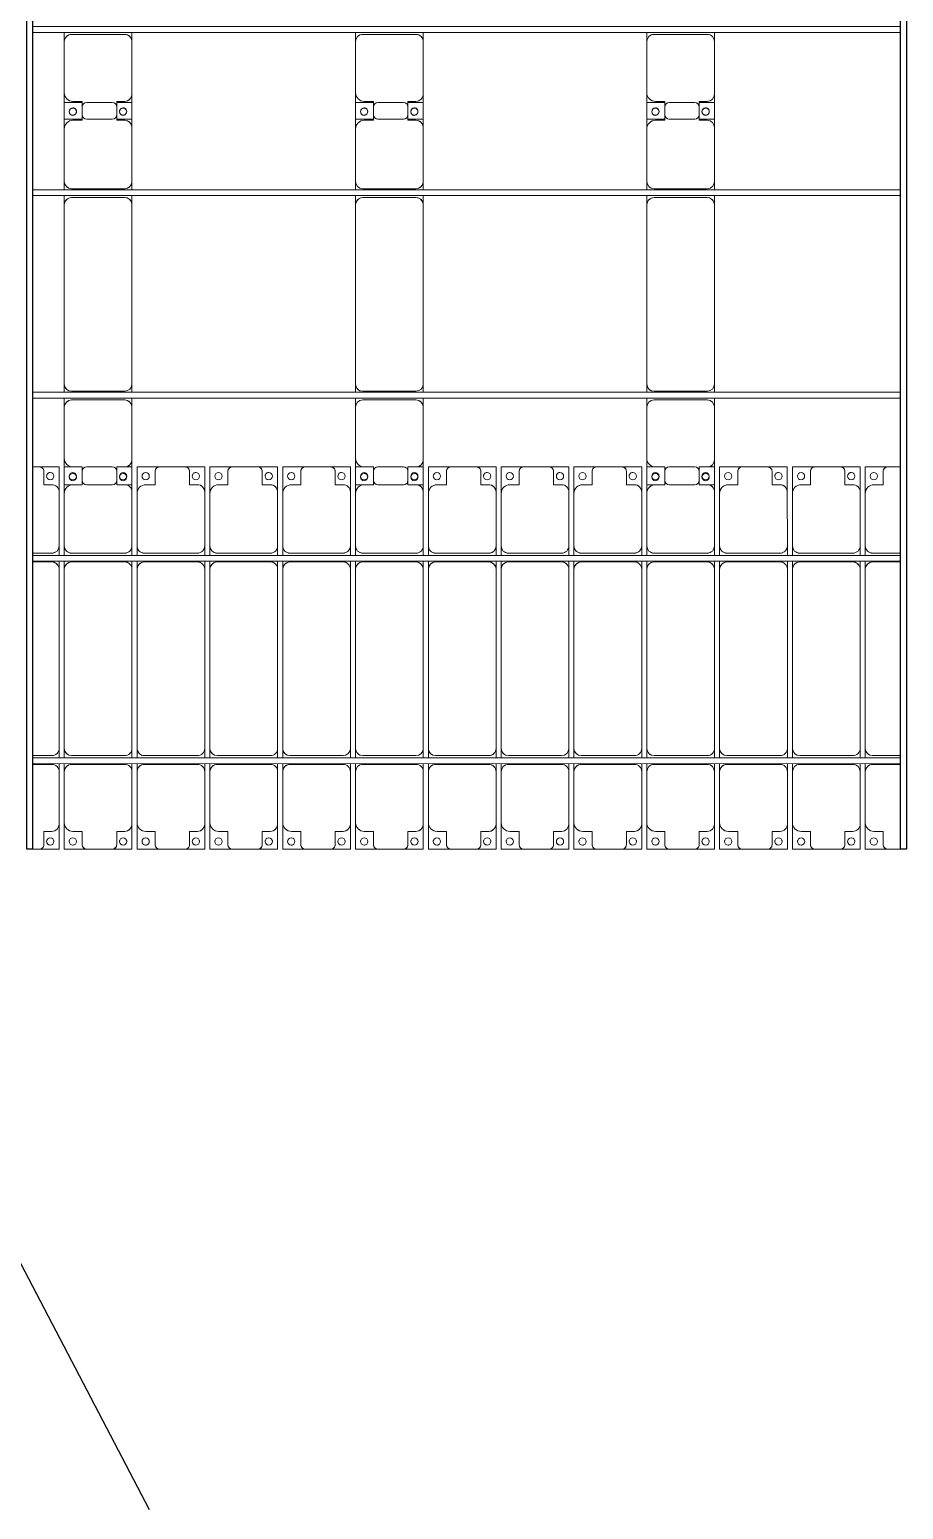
# Model space of a CAD drawing. Header units: millimetres. Extents: x -496478 to -186190, y -204059 to -87354.
# Drawn here: x -451212 to -445212, y -190289 to -180129 of the extents above; entities that cross this region are included whole.
import ezdxf

# ---------------------------------------------------------------- set-up
doc = ezdxf.new("R2010")
doc.units = ezdxf.units.MM
for name, color, linetype, lineweight in [('A-DETL-MBND', 5, 'Continuous', 9), ('A-GENM', 13, 'Continuous', 9), ('S-BEAM', 12, 'Continuous', 9)]:
    doc.layers.add(name, color=color, linetype=linetype, lineweight=lineweight)
doc.layers.add('GC-DAY NEO', color=5, linetype='Continuous')

# ---------------------------------------------------------------- blocks, each defined once
blk = doc.blocks.new('Dai phao do pin - DẢI PHAO ĐỠ PIN-V99-BỐ TRÍ KHUNG KẾT CẤU BÈ PIN 01')
at = {"layer": 'A-DETL-MBND', "color": 8}
for p, q in [((-1312, 242), (-1130, 242)), ((-1312, 182), (-1312, 242)), ((-780, 242), (-1130, 242)), ((-780, 242), (-717, 242)), ((-677, 242), (-620, 242)), ((610, 242), (-620, 242)), ((610, 242), (673, 242)), ((713, 242), (770, 242)), ((1130, 242), (770, 242)), ((1130, 242), (1312, 242)), ((1198, 242), (1380, 242)), ((1198, 118), (1198, 242)), ((1312, 242), (1312, 118)), ((1730, 242), (1380, 242)), ((1730, 242), (1793, 242)), ((-1190, 118), (-1282, 118)), ((-1190, 182), (-1190, 118)), ((-730, -173), (-730, 192)), ((-670, 192), (-670, -173)), ((660, -173), (660, 192)), ((720, 192), (720, -173)), ((1190, 118), (1190, 182)), ((1282, 118), (1190, 118)), ((1320, 118), (1228, 118)), ((1320, 182), (1320, 118)), ((1780, -173), (1780, 192)), ((-1312, 88), (-1312, -88)), ((1198, 88), (1198, -88)), ((1312, -88), (1312, 88)), ((-1312, -223), (-1312, -173)), ((-1282, -118), (-1190, -118)), ((-1190, -118), (-1190, -173)), ((1190, -173), (1190, -118)), ((1190, -118), (1282, -118)), ((1198, -223), (1198, -118)), ((1228, -118), (1320, -118)), ((1312, -118), (1312, -223)), ((1320, -118), (1320, -173)), ((-1140, -223), (-1312, -223)), ((-1140, -223), (-780, -223)), ((-717, -223), (-780, -223)), ((-620, -223), (-677, -223)), ((-620, -223), (610, -223)), ((673, -223), (610, -223)), ((770, -223), (713, -223)), ((770, -223), (1140, -223)), ((1312, -223), (1140, -223)), ((1370, -223), (1198, -223)), ((1370, -223), (1730, -223)), ((1793, -223), (1730, -223))]:
    blk.add_line(p, q, dxfattribs=at)
for centre, radius, start, end in [((-1259, 183), 25, 0, 180), ((-1130, 182), 60, 90, 180), ((-1130, 182), 60, 135, 180), ((-780, 192), 50, 360, 90), ((-780, 192), 50, 360, 45), ((-620, 192), 50, 90, 180), ((-620, 192), 50, 105, 180), ((610, 192), 50, 360, 90), ((610, 192), 50, 15, 90), ((770, 192), 50, 90, 180), ((770, 192), 50, 135, 180), ((1130, 182), 60, 360, 90), ((1130, 182), 60, 360, 45), ((1249, 183), 25, 0, 180), ((1251, 183), 25, 0, 180), ((1380, 182), 60, 90, 180), ((1380, 182), 60, 135, 180), ((1730, 192), 50, 360, 90), ((1730, 192), 50, 360, 45), ((-1282, 88), 30, 90, 180), ((-1259, 183), 25, 180, 0), ((1228, 88), 30, 90, 180), ((1249, 183), 25, 180, 0), ((1251, 183), 25, 180, 0), ((1251, 183), 25, 180, 195), ((1282, 88), 30, 360, 90), ((-1282, -88), 30, 180, 270), ((1228, -88), 30, 180, 270), ((1282, -88), 30, 270, 360), ((-1259, -162), 25, 0, 180), ((-1259, -162), 25, 180, 0), ((-1259, -162), 25, 75, 90), ((-1140, -173), 50, 180, 270), ((-1140, -173), 50, 180, 225), ((-780, -173), 50, 270, 360), ((-780, -173), 50, 315, 360), ((-620, -173), 50, 180, 270), ((-620, -173), 50, 180, 270), ((610, -173), 50, 270, 360), ((610, -173), 50, 285, 360), ((770, -173), 50, 180, 270), ((770, -173), 50, 180, 225), ((1140, -173), 50, 270, 360), ((1140, -173), 50, 315, 360), ((1249, -162), 25, 0, 180), ((1249, -162), 25, 180, 0), ((1251, -162), 25, 0, 180), ((1251, -162), 25, 120, 180), ((1251, -162), 25, 180, 0), ((1251, -162), 25, 75, 105), ((1249, -162), 25, 75, 90), ((1249, -162), 25, 30, 45), ((1249, -162), 25, 360, 15), ((1370, -173), 50, 180, 270), ((1370, -173), 50, 180, 225), ((1730, -173), 50, 270, 360), ((1730, -173), 50, 315, 360)]:
    blk.add_arc(centre, radius, start, end, dxfattribs=at)
blk = doc.blocks.new('Dai phao do pin - DẢI PHAO ĐỠ PIN-V100-BỐ TRÍ KHUNG KẾT CẤU BÈ PIN 01')
at = {"layer": 'A-DETL-MBND', "color": 8}
for p, q in [((-1312, 242), (-1130, 242)), ((-1312, 182), (-1312, 242)), ((-780, 242), (-1130, 242)), ((-780, 242), (-717, 242)), ((-677, 242), (-620, 242)), ((610, 242), (-620, 242)), ((610, 242), (673, 242)), ((713, 242), (770, 242)), ((1130, 242), (770, 242)), ((1130, 242), (1312, 242)), ((1198, 242), (1380, 242)), ((1198, 118), (1198, 242)), ((1312, 242), (1312, 118)), ((1730, 242), (1380, 242)), ((1730, 242), (1793, 242)), ((-1190, 118), (-1282, 118)), ((-1190, 182), (-1190, 118)), ((-730, -173), (-730, 192)), ((-670, 192), (-670, -173)), ((660, -173), (660, 192)), ((720, 192), (720, -173)), ((1190, 118), (1190, 182)), ((1282, 118), (1190, 118)), ((1320, 118), (1228, 118)), ((1320, 182), (1320, 118)), ((1780, -173), (1780, 192)), ((-1312, 88), (-1312, -88)), ((1198, 88), (1198, -88)), ((1312, -88), (1312, 88)), ((-1312, -223), (-1312, -173)), ((-1282, -118), (-1190, -118)), ((-1190, -118), (-1190, -173)), ((1190, -173), (1190, -118)), ((1190, -118), (1282, -118)), ((1198, -223), (1198, -118)), ((1228, -118), (1320, -118)), ((1312, -118), (1312, -223)), ((1320, -118), (1320, -173)), ((-1140, -223), (-1312, -223)), ((-1140, -223), (-780, -223)), ((-717, -223), (-780, -223)), ((-620, -223), (-677, -223)), ((-620, -223), (610, -223)), ((673, -223), (610, -223)), ((770, -223), (713, -223)), ((770, -223), (1140, -223)), ((1312, -223), (1140, -223)), ((1370, -223), (1198, -223)), ((1370, -223), (1730, -223)), ((1793, -223), (1730, -223))]:
    blk.add_line(p, q, dxfattribs=at)
for centre, radius, start, end in [((-1259, 183), 25, 0, 180), ((-1130, 182), 60, 90, 180), ((-1130, 182), 60, 135, 180), ((-780, 192), 50, 360, 90), ((-780, 192), 50, 360, 45), ((-620, 192), 50, 90, 180), ((-620, 192), 50, 105, 180), ((610, 192), 50, 360, 90), ((610, 192), 50, 15, 90), ((770, 192), 50, 90, 180), ((770, 192), 50, 135, 180), ((1130, 182), 60, 360, 90), ((1130, 182), 60, 360, 45), ((1249, 183), 25, 0, 180), ((1251, 183), 25, 0, 180), ((1380, 182), 60, 90, 180), ((1380, 182), 60, 135, 180), ((1730, 192), 50, 360, 90), ((1730, 192), 50, 360, 45), ((-1282, 88), 30, 90, 180), ((-1259, 183), 25, 180, 0), ((1228, 88), 30, 90, 180), ((1249, 183), 25, 180, 0), ((1251, 183), 25, 180, 0), ((1251, 183), 25, 180, 195), ((1282, 88), 30, 360, 90), ((-1282, -88), 30, 180, 270), ((1228, -88), 30, 180, 270), ((1282, -88), 30, 270, 360), ((-1259, -162), 25, 0, 180), ((-1259, -162), 25, 180, 0), ((-1259, -162), 25, 75, 90), ((-1140, -173), 50, 180, 270), ((-1140, -173), 50, 180, 225), ((-780, -173), 50, 270, 360), ((-780, -173), 50, 315, 360), ((-620, -173), 50, 180, 270), ((-620, -173), 50, 180, 270), ((610, -173), 50, 270, 360), ((610, -173), 50, 285, 360), ((770, -173), 50, 180, 270), ((770, -173), 50, 180, 225), ((1140, -173), 50, 270, 360), ((1140, -173), 50, 315, 360), ((1249, -162), 25, 0, 180), ((1249, -162), 25, 180, 0), ((1251, -162), 25, 0, 180), ((1251, -162), 25, 120, 180), ((1251, -162), 25, 180, 0), ((1251, -162), 25, 75, 105), ((1249, -162), 25, 75, 90), ((1249, -162), 25, 30, 45), ((1249, -162), 25, 360, 15), ((1370, -173), 50, 180, 270), ((1370, -173), 50, 180, 225), ((1730, -173), 50, 270, 360), ((1730, -173), 50, 315, 360)]:
    blk.add_arc(centre, radius, start, end, dxfattribs=at)
blk = doc.blocks.new('Dai phao do pin - DẢI PHAO ĐỠ PIN-V101-BỐ TRÍ KHUNG KẾT CẤU BÈ PIN 01')
at = {"layer": 'A-DETL-MBND', "color": 8}
for p, q in [((-1312, 242), (-1130, 242)), ((-1312, 182), (-1312, 242)), ((-780, 242), (-1130, 242)), ((-780, 242), (-717, 242)), ((-677, 242), (-620, 242)), ((610, 242), (-620, 242)), ((610, 242), (673, 242)), ((713, 242), (770, 242)), ((1130, 242), (770, 242)), ((1130, 242), (1312, 242)), ((1198, 242), (1380, 242)), ((1198, 118), (1198, 242)), ((1312, 242), (1312, 118)), ((1730, 242), (1380, 242)), ((1730, 242), (1793, 242)), ((-1190, 118), (-1282, 118)), ((-1190, 182), (-1190, 118)), ((-730, -173), (-730, 192)), ((-670, 192), (-670, -173)), ((660, -173), (660, 192)), ((720, 192), (720, -173)), ((1190, 118), (1190, 182)), ((1282, 118), (1190, 118)), ((1320, 118), (1228, 118)), ((1320, 182), (1320, 118)), ((1780, -173), (1780, 192)), ((-1312, 88), (-1312, -88)), ((1198, 88), (1198, -88)), ((1312, -88), (1312, 88)), ((-1312, -223), (-1312, -173)), ((-1282, -118), (-1190, -118)), ((-1190, -118), (-1190, -173)), ((1190, -173), (1190, -118)), ((1190, -118), (1282, -118)), ((1198, -223), (1198, -118)), ((1228, -118), (1320, -118)), ((1312, -118), (1312, -223)), ((1320, -118), (1320, -173)), ((-1140, -223), (-1312, -223)), ((-1140, -223), (-780, -223)), ((-717, -223), (-780, -223)), ((-620, -223), (-677, -223)), ((-620, -223), (610, -223)), ((673, -223), (610, -223)), ((770, -223), (713, -223)), ((770, -223), (1140, -223)), ((1312, -223), (1140, -223)), ((1370, -223), (1198, -223)), ((1370, -223), (1730, -223)), ((1793, -223), (1730, -223))]:
    blk.add_line(p, q, dxfattribs=at)
for centre, radius, start, end in [((-1259, 183), 25, 0, 180), ((-1130, 182), 60, 90, 180), ((-1130, 182), 60, 135, 180), ((-780, 192), 50, 360, 90), ((-780, 192), 50, 360, 45), ((-620, 192), 50, 90, 180), ((-620, 192), 50, 105, 180), ((610, 192), 50, 360, 90), ((610, 192), 50, 15, 90), ((770, 192), 50, 90, 180), ((770, 192), 50, 135, 180), ((1130, 182), 60, 360, 90), ((1130, 182), 60, 360, 45), ((1249, 183), 25, 0, 180), ((1251, 183), 25, 0, 180), ((1380, 182), 60, 90, 180), ((1380, 182), 60, 135, 180), ((1730, 192), 50, 360, 90), ((1730, 192), 50, 360, 45), ((-1282, 88), 30, 90, 180), ((-1259, 183), 25, 180, 0), ((1228, 88), 30, 90, 180), ((1249, 183), 25, 180, 0), ((1251, 183), 25, 180, 0), ((1251, 183), 25, 180, 195), ((1282, 88), 30, 360, 90), ((-1282, -88), 30, 180, 270), ((1228, -88), 30, 180, 270), ((1282, -88), 30, 270, 360), ((-1259, -162), 25, 0, 180), ((-1259, -162), 25, 180, 0), ((-1259, -162), 25, 75, 90), ((-1140, -173), 50, 180, 270), ((-1140, -173), 50, 180, 225), ((-780, -173), 50, 270, 360), ((-780, -173), 50, 315, 360), ((-620, -173), 50, 180, 270), ((-620, -173), 50, 180, 270), ((610, -173), 50, 270, 360), ((610, -173), 50, 285, 360), ((770, -173), 50, 180, 270), ((770, -173), 50, 180, 225), ((1140, -173), 50, 270, 360), ((1140, -173), 50, 315, 360), ((1249, -162), 25, 0, 180), ((1249, -162), 25, 180, 0), ((1251, -162), 25, 0, 180), ((1251, -162), 25, 120, 180), ((1251, -162), 25, 180, 0), ((1251, -162), 25, 75, 105), ((1249, -162), 25, 75, 90), ((1249, -162), 25, 30, 45), ((1249, -162), 25, 360, 15), ((1370, -173), 50, 180, 270), ((1370, -173), 50, 180, 225), ((1730, -173), 50, 270, 360), ((1730, -173), 50, 315, 360)]:
    blk.add_arc(centre, radius, start, end, dxfattribs=at)
blk = doc.blocks.new('Dải phao đi lại kèm đỡ invester - DẢI PHAO ĐI LẠI-22184-BỐ TRÍ KHUNG KẾT CẤU BÈ PIN 01')
at = {"layer": 'A-DETL-MBND', "color": 8}
for p, q in [((13088, 1312), (13040, 1312)), ((13088, 1312), (13223, 1312)), ((13223, 1312), (13088, 1312)), ((13118, 1190), (13118, 1282)), ((13223, 1312), (13223, 1140)), ((13258, 1312), (13318, 1312)), ((13258, 1130), (13258, 1312)), ((13382, 1282), (13382, 1190)), ((13588, 1312), (13412, 1312)), ((13618, 1190), (13618, 1282)), ((13673, 1312), (13723, 1312)), ((13723, 1312), (13723, 1140)), ((13758, 1312), (13912, 1312)), ((13758, 1130), (13758, 1312)), ((13912, 1312), (13758, 1312)), ((13882, 1282), (13882, 1190)), ((14088, 1312), (13912, 1312)), ((14088, 1312), (14223, 1312)), ((14223, 1312), (14088, 1312)), ((14118, 1190), (14118, 1282)), ((14223, 1312), (14223, 1140)), ((14258, 1312), (14412, 1312)), ((14258, 1130), (14258, 1312)), ((14412, 1312), (14258, 1312)), ((14382, 1282), (14382, 1190)), ((14588, 1312), (14412, 1312)), ((14588, 1312), (14723, 1312)), ((14723, 1312), (14588, 1312)), ((14618, 1190), (14618, 1282)), ((14723, 1312), (14723, 1140)), ((14758, 1312), (14912, 1312)), ((14758, 1130), (14758, 1312)), ((14912, 1312), (14758, 1312)), ((14882, 1282), (14882, 1190)), ((15088, 1312), (14912, 1312)), ((15088, 1312), (15223, 1312)), ((15223, 1312), (15088, 1312)), ((15118, 1190), (15118, 1282)), ((15223, 1312), (15223, 1140)), ((15258, 1312), (15318, 1312)), ((15258, 1130), (15258, 1312)), ((15382, 1282), (15382, 1190)), ((15588, 1312), (15412, 1312)), ((15618, 1190), (15618, 1282)), ((15673, 1312), (15723, 1312)), ((15723, 1312), (15723, 1140)), ((15758, 1312), (15912, 1312)), ((15758, 1130), (15758, 1312)), ((15912, 1312), (15758, 1312)), ((15882, 1282), (15882, 1190)), ((16088, 1312), (15912, 1312)), ((16088, 1312), (16223, 1312)), ((16223, 1312), (16088, 1312)), ((16118, 1190), (16118, 1282)), ((16223, 1312), (16223, 1140)), ((16258, 1312), (16412, 1312)), ((16258, 1130), (16258, 1312)), ((16412, 1312), (16258, 1312)), ((16382, 1282), (16382, 1190)), ((16588, 1312), (16412, 1312)), ((16588, 1312), (16723, 1312)), ((16723, 1312), (16588, 1312)), ((16618, 1190), (16618, 1282)), ((16723, 1312), (16723, 1140)), ((16758, 1312), (16912, 1312)), ((16758, 1130), (16758, 1312)), ((16912, 1312), (16758, 1312)), ((16882, 1282), (16882, 1190)), ((17088, 1312), (16912, 1312)), ((17088, 1312), (17223, 1312)), ((17223, 1312), (17088, 1312)), ((17118, 1190), (17118, 1282)), ((17223, 1312), (17223, 1140)), ((17258, 1312), (17318, 1312)), ((17258, 1130), (17258, 1312)), ((17382, 1282), (17382, 1190)), ((17588, 1312), (17412, 1312)), ((17618, 1190), (17618, 1282)), ((17673, 1312), (17723, 1312)), ((17723, 1312), (17723, 1140)), ((17758, 1312), (17912, 1312)), ((17758, 1130), (17758, 1312)), ((17912, 1312), (17758, 1312)), ((17882, 1282), (17882, 1190)), ((18088, 1312), (17912, 1312)), ((18088, 1312), (18223, 1312)), ((18223, 1312), (18088, 1312)), ((18118, 1190), (18118, 1282)), ((18223, 1312), (18223, 1140)), ((18258, 1312), (18412, 1312)), ((18258, 1130), (18258, 1312)), ((18412, 1312), (18258, 1312)), ((18382, 1282), (18382, 1190)), ((18588, 1312), (18412, 1312)), ((18588, 1312), (18723, 1312)), ((18723, 1312), (18588, 1312)), ((18618, 1190), (18618, 1282)), ((18723, 1312), (18723, 1140)), ((18758, 1312), (18912, 1312)), ((18758, 1130), (18758, 1312)), ((18912, 1312), (18758, 1312)), ((18882, 1282), (18882, 1190)), ((19000, 1312), (18912, 1312)), ((13173, 1190), (13118, 1190)), ((13223, 770), (13223, 1140)), ((13258, 1130), (13258, 770)), ((13382, 1190), (13318, 1190)), ((13673, 1190), (13618, 1190)), ((13723, 770), (13723, 1140)), ((13758, 1130), (13758, 770)), ((13882, 1190), (13818, 1190)), ((14173, 1190), (14118, 1190)), ((14223, 770), (14223, 1140)), ((14258, 1130), (14258, 770)), ((14382, 1190), (14318, 1190)), ((14673, 1190), (14618, 1190)), ((14723, 770), (14723, 1140)), ((14758, 1130), (14758, 770)), ((14882, 1190), (14818, 1190)), ((15173, 1190), (15118, 1190)), ((15223, 770), (15223, 1140)), ((15258, 1130), (15258, 770)), ((15382, 1190), (15318, 1190)), ((15673, 1190), (15618, 1190)), ((15723, 770), (15723, 1140)), ((15758, 1130), (15758, 770)), ((15882, 1190), (15818, 1190)), ((16173, 1190), (16118, 1190)), ((16223, 770), (16223, 1140)), ((16258, 1130), (16258, 770)), ((16382, 1190), (16318, 1190)), ((16673, 1190), (16618, 1190)), ((16723, 770), (16723, 1140)), ((16758, 1130), (16758, 770)), ((16882, 1190), (16818, 1190)), ((17173, 1190), (17118, 1190)), ((17223, 770), (17223, 1140)), ((17258, 1130), (17258, 770)), ((17382, 1190), (17318, 1190)), ((17673, 1190), (17618, 1190)), ((17723, 770), (17723, 1140)), ((17758, 1130), (17758, 770)), ((17882, 1190), (17818, 1190)), ((18173, 1190), (18118, 1190)), ((18223, 770), (18223, 1140)), ((18258, 1130), (18258, 770)), ((18382, 1190), (18318, 1190)), ((18673, 1190), (18618, 1190)), ((18723, 770), (18723, 1140)), ((18758, 1130), (18758, 770)), ((18882, 1190), (18818, 1190)), ((13040, 720), (13173, 720)), ((13223, 770), (13223, 704)), ((13258, 704), (13258, 770)), ((13308, 720), (13673, 720)), ((13723, 770), (13723, 704)), ((13758, 704), (13758, 770)), ((13808, 720), (14173, 720)), ((14223, 770), (14223, 704)), ((14258, 704), (14258, 770)), ((14308, 720), (14673, 720)), ((14723, 770), (14723, 704)), ((14758, 704), (14758, 770)), ((14808, 720), (15173, 720)), ((15223, 770), (15223, 704)), ((15258, 704), (15258, 770)), ((15308, 720), (15673, 720)), ((15723, 770), (15723, 704)), ((15758, 704), (15758, 770)), ((15808, 720), (16173, 720)), ((16223, 770), (16223, 704)), ((16258, 704), (16258, 770)), ((16308, 720), (16673, 720)), ((16723, 770), (16723, 704)), ((16758, 704), (16758, 770)), ((16808, 720), (17173, 720)), ((17223, 770), (17223, 704)), ((17258, 704), (17258, 770)), ((17308, 720), (17673, 720)), ((17723, 770), (17723, 704)), ((17758, 704), (17758, 770)), ((17808, 720), (18173, 720)), ((18223, 770), (18223, 704)), ((18258, 704), (18258, 770)), ((18308, 720), (18673, 720)), ((18723, 770), (18723, 704)), ((18758, 704), (18758, 770)), ((18808, 720), (19000, 720)), ((13173, 660), (13040, 660)), ((13223, 664), (13223, 610)), ((13223, -620), (13223, 610)), ((13258, 610), (13258, 664)), ((13258, 610), (13258, -620)), ((13673, 660), (13308, 660)), ((13723, 664), (13723, 610)), ((13723, -620), (13723, 610)), ((13758, 610), (13758, 664)), ((13758, 610), (13758, -620)), ((14173, 660), (13808, 660)), ((14223, 664), (14223, 610)), ((14223, -620), (14223, 610)), ((14258, 610), (14258, 664)), ((14258, 610), (14258, -620)), ((14673, 660), (14308, 660)), ((14723, 664), (14723, 610)), ((14723, -620), (14723, 610)), ((14758, 610), (14758, 664)), ((14758, 610), (14758, -620)), ((15173, 660), (14808, 660)), ((15223, 664), (15223, 610)), ((15223, -620), (15223, 610)), ((15258, 610), (15258, 664)), ((15258, 610), (15258, -620)), ((15673, 660), (15308, 660)), ((15723, 664), (15723, 610)), ((15723, -620), (15723, 610)), ((15758, 610), (15758, 664)), ((15758, 610), (15758, -620)), ((16173, 660), (15808, 660)), ((16223, 664), (16223, 610)), ((16223, -620), (16223, 610)), ((16258, 610), (16258, 664)), ((16258, 610), (16258, -620)), ((16673, 660), (16308, 660)), ((16723, 664), (16723, 610)), ((16723, -620), (16723, 610)), ((16758, 610), (16758, 664)), ((16758, 610), (16758, -620)), ((17173, 660), (16808, 660)), ((17223, 664), (17223, 610)), ((17223, -620), (17223, 610)), ((17258, 610), (17258, 664)), ((17258, 610), (17258, -620)), ((17673, 660), (17308, 660)), ((17723, 664), (17723, 610)), ((17723, -620), (17723, 610)), ((17758, 610), (17758, 664)), ((17758, 610), (17758, -620)), ((18173, 660), (17808, 660)), ((18223, 664), (18223, 610)), ((18223, -620), (18223, 610)), ((18258, 610), (18258, 664)), ((18258, 610), (18258, -620)), ((18673, 660), (18308, 660)), ((18723, 664), (18723, 610)), ((18723, -620), (18723, 610)), ((18758, 610), (18758, 664)), ((18758, 610), (18758, -620)), ((19000, 660), (18808, 660)), ((13040, -670), (13173, -670)), ((13223, -620), (13223, -686)), ((13258, -686), (13258, -620)), ((13308, -670), (13673, -670)), ((13723, -620), (13723, -686)), ((13758, -686), (13758, -620)), ((13808, -670), (14173, -670)), ((14223, -620), (14223, -686)), ((14258, -686), (14258, -620)), ((14308, -670), (14673, -670)), ((14723, -620), (14723, -686)), ((14758, -686), (14758, -620)), ((14808, -670), (15173, -670)), ((15223, -620), (15223, -686)), ((15258, -686), (15258, -620)), ((15308, -670), (15673, -670)), ((15723, -620), (15723, -686)), ((15758, -686), (15758, -620)), ((15808, -670), (16173, -670)), ((16223, -620), (16223, -686)), ((16258, -686), (16258, -620)), ((16308, -670), (16673, -670)), ((16723, -620), (16723, -686)), ((16758, -686), (16758, -620)), ((16808, -670), (17173, -670)), ((17223, -620), (17223, -686)), ((17258, -686), (17258, -620)), ((17308, -670), (17673, -670)), ((17723, -620), (17723, -686)), ((17758, -686), (17758, -620)), ((17808, -670), (18173, -670)), ((18223, -620), (18223, -686)), ((18258, -686), (18258, -620)), ((18308, -670), (18673, -670)), ((18723, -620), (18723, -686)), ((18758, -686), (18758, -620)), ((18808, -670), (19000, -670)), ((13173, -730), (13040, -730)), ((13223, -726), (13223, -780)), ((13223, -1140), (13223, -780)), ((13258, -780), (13258, -726)), ((13258, -780), (13258, -1130)), ((13673, -730), (13308, -730)), ((13723, -726), (13723, -780)), ((13723, -1140), (13723, -780)), ((13758, -780), (13758, -726)), ((13758, -780), (13758, -1130)), ((14173, -730), (13808, -730)), ((14223, -726), (14223, -780)), ((14223, -1140), (14223, -780)), ((14258, -780), (14258, -726)), ((14258, -780), (14258, -1130)), ((14673, -730), (14308, -730)), ((14723, -726), (14723, -780)), ((14723, -1140), (14723, -780)), ((14758, -780), (14758, -726)), ((14758, -780), (14758, -1130)), ((15173, -730), (14808, -730)), ((15223, -726), (15223, -780)), ((15223, -1140), (15223, -780)), ((15258, -780), (15258, -726)), ((15258, -780), (15258, -1130)), ((15673, -730), (15308, -730)), ((15723, -726), (15723, -780)), ((15723, -1140), (15723, -780)), ((15758, -780), (15758, -726)), ((15758, -780), (15758, -1130)), ((16173, -730), (15808, -730)), ((16223, -726), (16223, -780)), ((16223, -1140), (16223, -780)), ((16258, -780), (16258, -726)), ((16258, -780), (16258, -1130)), ((16673, -730), (16308, -730)), ((16723, -726), (16723, -780)), ((16723, -1140), (16723, -780)), ((16758, -780), (16758, -726)), ((16758, -780), (16758, -1130)), ((17173, -730), (16808, -730)), ((17223, -726), (17223, -780)), ((17223, -1140), (17223, -780)), ((17258, -780), (17258, -726)), ((17258, -780), (17258, -1130)), ((17673, -730), (17308, -730)), ((17723, -726), (17723, -780)), ((17723, -1140), (17723, -780)), ((17758, -780), (17758, -726)), ((17758, -780), (17758, -1130)), ((18173, -730), (17808, -730)), ((18223, -726), (18223, -780)), ((18223, -1140), (18223, -780)), ((18258, -780), (18258, -726)), ((18258, -780), (18258, -1130)), ((18673, -730), (18308, -730)), ((18723, -726), (18723, -780)), ((18723, -1140), (18723, -780)), ((18758, -780), (18758, -726)), ((18758, -780), (18758, -1130)), ((19000, -730), (18808, -730)), ((13118, -1282), (13118, -1190)), ((13118, -1190), (13173, -1190)), ((13223, -1140), (13223, -1312)), ((13258, -1312), (13258, -1130)), ((13318, -1190), (13382, -1190)), ((13382, -1190), (13382, -1282)), ((13618, -1282), (13618, -1190)), ((13618, -1190), (13673, -1190)), ((13723, -1140), (13723, -1312)), ((13758, -1312), (13758, -1130)), ((13818, -1190), (13882, -1190)), ((13882, -1190), (13882, -1282)), ((14118, -1282), (14118, -1190)), ((14118, -1190), (14173, -1190)), ((14223, -1140), (14223, -1312)), ((14258, -1312), (14258, -1130)), ((14318, -1190), (14382, -1190)), ((14382, -1190), (14382, -1282)), ((14618, -1282), (14618, -1190)), ((14618, -1190), (14673, -1190)), ((14723, -1140), (14723, -1312)), ((14758, -1312), (14758, -1130)), ((14818, -1190), (14882, -1190)), ((14882, -1190), (14882, -1282)), ((15118, -1282), (15118, -1190)), ((15118, -1190), (15173, -1190)), ((15223, -1140), (15223, -1312)), ((15258, -1312), (15258, -1130)), ((15318, -1190), (15382, -1190)), ((15382, -1190), (15382, -1282)), ((15618, -1282), (15618, -1190)), ((15618, -1190), (15673, -1190)), ((15723, -1140), (15723, -1312)), ((15758, -1312), (15758, -1130)), ((15818, -1190), (15882, -1190)), ((15882, -1190), (15882, -1282)), ((16118, -1282), (16118, -1190)), ((16118, -1190), (16173, -1190)), ((16223, -1140), (16223, -1312)), ((16258, -1312), (16258, -1130)), ((16318, -1190), (16382, -1190)), ((16382, -1190), (16382, -1282)), ((16618, -1282), (16618, -1190)), ((16618, -1190), (16673, -1190)), ((16723, -1140), (16723, -1312)), ((16758, -1312), (16758, -1130)), ((16818, -1190), (16882, -1190)), ((16882, -1190), (16882, -1282)), ((17118, -1282), (17118, -1190)), ((17118, -1190), (17173, -1190)), ((17223, -1140), (17223, -1312)), ((17258, -1312), (17258, -1130)), ((17318, -1190), (17382, -1190)), ((17382, -1190), (17382, -1282)), ((17618, -1282), (17618, -1190)), ((17618, -1190), (17673, -1190)), ((17723, -1140), (17723, -1312)), ((17758, -1312), (17758, -1130)), ((17818, -1190), (17882, -1190)), ((17882, -1190), (17882, -1282)), ((18118, -1282), (18118, -1190)), ((18118, -1190), (18173, -1190)), ((18223, -1140), (18223, -1312)), ((18258, -1312), (18258, -1130)), ((18318, -1190), (18382, -1190)), ((18382, -1190), (18382, -1282)), ((18618, -1282), (18618, -1190)), ((18618, -1190), (18673, -1190)), ((18723, -1140), (18723, -1312)), ((18758, -1312), (18758, -1130)), ((18818, -1190), (18882, -1190)), ((18882, -1190), (18882, -1282)), ((13040, -1312), (13088, -1312)), ((13223, -1312), (13088, -1312)), ((13088, -1312), (13223, -1312)), ((13412, -1312), (13258, -1312)), ((13258, -1312), (13412, -1312)), ((13412, -1312), (13588, -1312)), ((13723, -1312), (13588, -1312)), ((13588, -1312), (13723, -1312)), ((13912, -1312), (13758, -1312)), ((13758, -1312), (13912, -1312)), ((13912, -1312), (14088, -1312)), ((14223, -1312), (14088, -1312)), ((14088, -1312), (14223, -1312)), ((14412, -1312), (14258, -1312)), ((14258, -1312), (14412, -1312)), ((14412, -1312), (14588, -1312)), ((14723, -1312), (14588, -1312)), ((14588, -1312), (14723, -1312)), ((14912, -1312), (14758, -1312)), ((14758, -1312), (14912, -1312)), ((14912, -1312), (15088, -1312)), ((15223, -1312), (15088, -1312)), ((15088, -1312), (15223, -1312)), ((15412, -1312), (15258, -1312)), ((15258, -1312), (15412, -1312)), ((15412, -1312), (15588, -1312)), ((15723, -1312), (15588, -1312)), ((15588, -1312), (15723, -1312)), ((15912, -1312), (15758, -1312)), ((15758, -1312), (15912, -1312)), ((15912, -1312), (16088, -1312)), ((16223, -1312), (16088, -1312)), ((16088, -1312), (16223, -1312)), ((16412, -1312), (16258, -1312)), ((16258, -1312), (16412, -1312)), ((16412, -1312), (16588, -1312)), ((16723, -1312), (16588, -1312)), ((16588, -1312), (16723, -1312)), ((16912, -1312), (16758, -1312)), ((16758, -1312), (16912, -1312)), ((16912, -1312), (17088, -1312)), ((17223, -1312), (17088, -1312)), ((17088, -1312), (17223, -1312)), ((17412, -1312), (17258, -1312)), ((17258, -1312), (17412, -1312)), ((17412, -1312), (17588, -1312)), ((17723, -1312), (17588, -1312)), ((17588, -1312), (17723, -1312)), ((17912, -1312), (17758, -1312)), ((17758, -1312), (17912, -1312)), ((17912, -1312), (18088, -1312)), ((18223, -1312), (18088, -1312)), ((18088, -1312), (18223, -1312)), ((18412, -1312), (18258, -1312)), ((18258, -1312), (18412, -1312)), ((18412, -1312), (18588, -1312)), ((18723, -1312), (18588, -1312)), ((18588, -1312), (18723, -1312)), ((18912, -1312), (18758, -1312)), ((18758, -1312), (18912, -1312)), ((18912, -1312), (19000, -1312))]:
    blk.add_line(p, q, dxfattribs=at)
for centre, radius, start, end in [((13088, 1282), 30, 360, 90), ((13088, 1282), 30, 75, 90), ((13088, 1282), 30, 15, 90), ((13088, 1282), 30, 75, 90), ((13162, 1249), 25, 90, 270), ((13162, 1249), 25, 150, 180), ((13162, 1249), 25, 120, 135), ((13162, 1249), 25, 90, 105), ((13162, 1249), 25, 270, 90), ((13317, 1249), 25, 90, 270), ((13317, 1249), 25, 270, 90), ((13412, 1282), 30, 90, 180), ((13588, 1282), 30, 0, 90), ((13662, 1249), 25, 90, 270), ((13662, 1249), 25, 270, 90), ((13817, 1249), 25, 90, 270), ((13817, 1249), 25, 270, 90), ((13912, 1282), 30, 90, 180), ((13912, 1282), 30, 90, 165), ((13912, 1282), 30, 90, 105), ((13912, 1282), 30, 90, 105), ((14088, 1282), 30, 0, 90), ((14088, 1282), 30, 75, 90), ((14088, 1282), 30, 15, 90), ((14088, 1282), 30, 75, 90), ((14162, 1249), 25, 90, 270), ((14162, 1249), 25, 150, 180), ((14162, 1249), 25, 120, 135), ((14162, 1249), 25, 90, 105), ((14162, 1249), 25, 270, 90), ((14317, 1249), 25, 90, 270), ((14317, 1249), 25, 270, 90), ((14412, 1282), 30, 90, 180), ((14412, 1282), 30, 90, 165), ((14412, 1282), 30, 90, 105), ((14412, 1282), 30, 90, 105), ((14588, 1282), 30, 0, 90), ((14588, 1282), 30, 75, 90), ((14588, 1282), 30, 15, 90), ((14588, 1282), 30, 75, 90), ((14662, 1249), 25, 90, 270), ((14662, 1249), 25, 150, 180), ((14662, 1249), 25, 120, 135), ((14662, 1249), 25, 90, 105), ((14662, 1249), 25, 270, 90), ((14817, 1249), 25, 90, 270), ((14817, 1249), 25, 270, 90), ((14912, 1282), 30, 90, 180), ((14912, 1282), 30, 90, 165), ((14912, 1282), 30, 90, 105), ((14912, 1282), 30, 90, 105), ((15088, 1282), 30, 360, 90), ((15088, 1282), 30, 75, 90), ((15088, 1282), 30, 15, 90), ((15088, 1282), 30, 75, 90), ((15162, 1249), 25, 90, 270), ((15162, 1249), 25, 150, 180), ((15162, 1249), 25, 120, 135), ((15162, 1249), 25, 90, 105), ((15162, 1249), 25, 270, 90), ((15317, 1249), 25, 90, 270), ((15317, 1249), 25, 270, 90), ((15412, 1282), 30, 90, 180), ((15588, 1282), 30, 360, 90), ((15662, 1249), 25, 90, 270), ((15662, 1249), 25, 270, 90), ((15817, 1249), 25, 90, 270), ((15817, 1249), 25, 270, 90), ((15912, 1282), 30, 90, 180), ((15912, 1282), 30, 90, 165), ((15912, 1282), 30, 90, 105), ((15912, 1282), 30, 90, 105), ((16088, 1282), 30, 360, 90), ((16088, 1282), 30, 75, 90), ((16088, 1282), 30, 15, 90), ((16088, 1282), 30, 75, 90), ((16162, 1249), 25, 90, 270), ((16162, 1249), 25, 150, 180), ((16162, 1249), 25, 120, 135), ((16162, 1249), 25, 90, 105), ((16162, 1249), 25, 270, 90), ((16317, 1249), 25, 90, 270), ((16317, 1249), 25, 270, 90), ((16412, 1282), 30, 90, 180), ((16412, 1282), 30, 90, 165), ((16412, 1282), 30, 90, 105), ((16412, 1282), 30, 90, 105), ((16588, 1282), 30, 0, 90), ((16588, 1282), 30, 75, 90), ((16588, 1282), 30, 15, 90), ((16588, 1282), 30, 75, 90), ((16662, 1249), 25, 90, 270), ((16662, 1249), 25, 150, 180), ((16662, 1249), 25, 120, 135), ((16662, 1249), 25, 90, 105), ((16662, 1249), 25, 270, 90), ((16817, 1249), 25, 90, 270), ((16817, 1249), 25, 270, 90), ((16912, 1282), 30, 90, 180), ((16912, 1282), 30, 90, 165), ((16912, 1282), 30, 90, 105), ((16912, 1282), 30, 90, 105), ((17088, 1282), 30, 360, 90), ((17088, 1282), 30, 75, 90), ((17088, 1282), 30, 15, 90), ((17088, 1282), 30, 75, 90), ((17162, 1249), 25, 90, 270), ((17162, 1249), 25, 150, 180), ((17162, 1249), 25, 120, 135), ((17162, 1249), 25, 90, 105), ((17162, 1249), 25, 270, 90), ((17317, 1249), 25, 90, 270), ((17317, 1249), 25, 270, 90), ((17412, 1282), 30, 90, 180), ((17588, 1282), 30, 0, 90), ((17662, 1249), 25, 90, 270), ((17662, 1249), 25, 270, 90), ((17817, 1249), 25, 90, 270), ((17817, 1249), 25, 270, 90), ((17912, 1282), 30, 90, 180), ((17912, 1282), 30, 90, 165), ((17912, 1282), 30, 90, 105), ((17912, 1282), 30, 90, 105), ((18088, 1282), 30, 360, 90), ((18088, 1282), 30, 75, 90), ((18088, 1282), 30, 15, 90), ((18088, 1282), 30, 75, 90), ((18162, 1249), 25, 90, 270), ((18162, 1249), 25, 150, 180), ((18162, 1249), 25, 120, 135), ((18162, 1249), 25, 90, 105), ((18162, 1249), 25, 270, 90), ((18317, 1249), 25, 90, 270), ((18317, 1249), 25, 270, 90), ((18412, 1282), 30, 90, 180), ((18412, 1282), 30, 90, 165), ((18412, 1282), 30, 90, 105), ((18412, 1282), 30, 90, 105), ((18588, 1282), 30, 0, 90), ((18588, 1282), 30, 75, 90), ((18588, 1282), 30, 15, 90), ((18588, 1282), 30, 75, 90), ((18662, 1249), 25, 90, 270), ((18662, 1249), 25, 150, 180), ((18662, 1249), 25, 120, 135), ((18662, 1249), 25, 90, 105), ((18662, 1249), 25, 270, 90), ((18817, 1249), 25, 90, 270), ((18817, 1249), 25, 270, 90), ((18912, 1282), 30, 90, 180), ((18912, 1282), 30, 90, 165), ((18912, 1282), 30, 90, 105), ((18912, 1282), 30, 90, 105), ((13173, 1140), 50, 360, 90), ((13173, 1140), 50, 45, 90), ((13318, 1130), 60, 90, 180), ((13318, 1130), 60, 90, 135), ((13673, 1140), 50, 360, 90), ((13673, 1140), 50, 45, 90), ((13818, 1130), 60, 90, 180), ((13818, 1130), 60, 90, 135), ((14173, 1140), 50, 0, 90), ((14173, 1140), 50, 45, 90), ((14318, 1130), 60, 90, 180), ((14318, 1130), 60, 90, 135), ((14673, 1140), 50, 0, 90), ((14673, 1140), 50, 45, 90), ((14818, 1130), 60, 90, 180), ((14818, 1130), 60, 90, 135), ((15173, 1140), 50, 360, 90), ((15173, 1140), 50, 45, 90), ((15318, 1130), 60, 90, 180), ((15318, 1130), 60, 90, 135), ((15673, 1140), 50, 0, 90), ((15673, 1140), 50, 45, 90), ((15818, 1130), 60, 90, 180), ((15818, 1130), 60, 90, 135), ((16173, 1140), 50, 0, 90), ((16173, 1140), 50, 53.116, 90), ((16318, 1130), 60, 90, 180), ((16318, 1130), 60, 90, 135), ((16673, 1140), 50, 360, 90), ((16673, 1140), 50, 45, 90), ((16818, 1130), 60, 90, 180), ((16818, 1130), 60, 90, 135), ((17173, 1140), 50, 0, 90), ((17173, 1140), 50, 45, 90), ((17318, 1130), 60, 90, 180), ((17318, 1130), 60, 90, 135), ((17673, 1140), 50, 360, 90), ((17673, 1140), 50, 45, 90), ((17818, 1130), 60, 90, 180), ((17818, 1130), 60, 90, 135), ((18173, 1140), 50, 0, 90), ((18173, 1140), 50, 45, 90), ((18318, 1130), 60, 90, 180), ((18318, 1130), 60, 90, 135), ((18673, 1140), 50, 360, 90), ((18673, 1140), 50, 45, 90), ((18818, 1130), 60, 90, 180), ((18818, 1130), 60, 90, 135), ((13173, 770), 50, 270, 360), ((13173, 770), 50, 270, 315), ((13308, 770), 50, 180, 270), ((13308, 770), 50, 225, 270), ((13673, 770), 50, 270, 360), ((13673, 770), 50, 270, 315), ((13808, 770), 50, 180, 270), ((13808, 770), 50, 225, 270), ((14173, 770), 50, 270, 0), ((14173, 770), 50, 270, 315), ((14308, 770), 50, 180, 270), ((14308, 770), 50, 225, 270), ((14673, 770), 50, 270, 0), ((14673, 770), 50, 270, 315), ((14808, 770), 50, 180, 270), ((14808, 770), 50, 225, 270), ((15173, 770), 50, 270, 360), ((15173, 770), 50, 270, 315), ((15308, 770), 50, 180, 270), ((15308, 770), 50, 225, 270), ((15673, 770), 50, 270, 0), ((15673, 770), 50, 270, 315), ((15808, 770), 50, 180, 270), ((15808, 770), 50, 225, 270), ((16173, 770), 50, 270, 0), ((16173, 770), 50, 270, 306.8754), ((16308, 770), 50, 180, 270), ((16308, 770), 50, 225, 270), ((16673, 770), 50, 270, 0), ((16673, 770), 50, 270, 315), ((16808, 770), 50, 180, 270), ((16808, 770), 50, 225, 270), ((17173, 770), 50, 270, 360), ((17173, 770), 50, 270, 315), ((17308, 770), 50, 180, 270), ((17308, 770), 50, 225, 270), ((17673, 770), 50, 270, 360), ((17673, 770), 50, 270, 315), ((17808, 770), 50, 180, 270), ((17808, 770), 50, 225, 270), ((18173, 770), 50, 270, 0), ((18173, 770), 50, 270, 315), ((18308, 770), 50, 180, 270), ((18308, 770), 50, 225, 270), ((18673, 770), 50, 270, 0), ((18673, 770), 50, 270, 315), ((18808, 770), 50, 180, 270), ((18808, 770), 50, 225, 270), ((13173, 610), 50, 360, 90), ((13173, 610), 50, 15, 90), ((13308, 610), 50, 90, 180), ((13308, 610), 50, 105, 180), ((13673, 610), 50, 360, 90), ((13673, 610), 50, 15, 90), ((13808, 610), 50, 90, 180), ((13808, 610), 50, 106.4587, 180), ((14173, 610), 50, 360, 90), ((14173, 610), 50, 15, 90), ((14308, 610), 50, 90, 180), ((14308, 610), 50, 105, 180), ((14673, 610), 50, 360, 90), ((14673, 610), 50, 15, 90), ((14808, 610), 50, 90, 180), ((14808, 610), 50, 105, 180), ((15173, 610), 50, 360, 90), ((15173, 610), 50, 15, 90), ((15308, 610), 50, 90, 180), ((15308, 610), 50, 105, 180), ((15673, 610), 50, 0, 90), ((15673, 610), 50, 15, 90), ((15808, 610), 50, 90, 180), ((15808, 610), 50, 105, 180), ((16173, 610), 50, 0, 90), ((16173, 610), 50, 53.1261, 90), ((16173, 610), 50, 15, 45), ((16308, 610), 50, 90, 180), ((16308, 610), 50, 105, 180), ((16673, 610), 50, 360, 90), ((16673, 610), 50, 15, 90), ((16808, 610), 50, 90, 180), ((16808, 610), 50, 105, 180), ((17173, 610), 50, 360, 90), ((17173, 610), 50, 15, 90), ((17308, 610), 50, 90, 180), ((17308, 610), 50, 105, 180), ((17673, 610), 50, 0, 90), ((17673, 610), 50, 15, 90), ((17808, 610), 50, 90, 180), ((17808, 610), 50, 105, 180), ((18173, 610), 50, 360, 90), ((18173, 610), 50, 15, 90), ((18308, 610), 50, 90, 180), ((18308, 610), 50, 105, 180), ((18673, 610), 50, 360, 90), ((18673, 610), 50, 15, 90), ((18808, 610), 50, 90, 180), ((18808, 610), 50, 105, 180), ((13173, -620), 50, 270, 0), ((13173, -620), 50, 270, 0), ((13308, -620), 50, 180, 270), ((13308, -620), 50, 195, 270), ((13673, -620), 50, 270, 0), ((13673, -620), 50, 270, 0), ((13808, -620), 50, 180, 270), ((13808, -620), 50, 195, 253.5194), ((13808, -620), 50, 255, 270), ((14173, -620), 50, 270, 0), ((14173, -620), 50, 270, 0), ((14308, -620), 50, 180, 270), ((14308, -620), 50, 195, 270), ((14673, -620), 50, 270, 0), ((14673, -620), 50, 270, 0), ((14808, -620), 50, 180, 270), ((14808, -620), 50, 195, 270), ((15173, -620), 50, 270, 360), ((15173, -620), 50, 270, 360), ((15308, -620), 50, 180, 270), ((15308, -620), 50, 195, 270), ((15673, -620), 50, 270, 360), ((15673, -620), 50, 270, 360), ((15808, -620), 50, 180, 270), ((15808, -620), 50, 195, 270), ((16173, -620), 50, 270, 0), ((16173, -620), 50, 270, 306.8488), ((16173, -620), 50, 315, 0), ((16308, -620), 50, 180, 270), ((16308, -620), 50, 195, 270), ((16673, -620), 50, 270, 360), ((16673, -620), 50, 270, 360), ((16808, -620), 50, 180, 270), ((16808, -620), 50, 195, 270), ((17173, -620), 50, 270, 0), ((17173, -620), 50, 270, 0), ((17308, -620), 50, 180, 270), ((17308, -620), 50, 195, 270), ((17673, -620), 50, 270, 0), ((17673, -620), 50, 270, 0), ((17808, -620), 50, 180, 270), ((17808, -620), 50, 195, 270), ((18173, -620), 50, 270, 0), ((18173, -620), 50, 270, 0), ((18308, -620), 50, 180, 270), ((18308, -620), 50, 195, 270), ((18673, -620), 50, 270, 0), ((18673, -620), 50, 270, 0), ((18808, -620), 50, 180, 270), ((18808, -620), 50, 195, 270), ((13173, -780), 50, 360, 90), ((13173, -780), 50, 45, 90), ((13308, -780), 50, 90, 180), ((13308, -780), 50, 90, 135), ((13673, -780), 50, 360, 90), ((13673, -780), 50, 45, 90), ((13808, -780), 50, 90, 180), ((13808, -780), 50, 90, 135), ((14173, -780), 50, 360, 90), ((14173, -780), 50, 45, 90), ((14308, -780), 50, 90, 180), ((14308, -780), 50, 90, 135), ((14673, -780), 50, 360, 90), ((14673, -780), 50, 45, 90), ((14808, -780), 50, 90, 180), ((14808, -780), 50, 90, 135), ((15173, -780), 50, 360, 90), ((15173, -780), 50, 45, 90), ((15308, -780), 50, 90, 180), ((15308, -780), 50, 90, 135), ((15673, -780), 50, 360, 90), ((15673, -780), 50, 45, 90), ((15808, -780), 50, 90, 180), ((15808, -780), 50, 90, 135), ((16173, -780), 50, 360, 90), ((16173, -780), 50, 53.1528, 90), ((16308, -780), 50, 90, 180), ((16308, -780), 50, 90, 135), ((16673, -780), 50, 360, 90), ((16673, -780), 50, 45, 90), ((16808, -780), 50, 90, 180), ((16808, -780), 50, 90, 135), ((17173, -780), 50, 360, 90), ((17173, -780), 50, 45, 90), ((17308, -780), 50, 90, 180), ((17308, -780), 50, 90, 135), ((17673, -780), 50, 0, 90), ((17673, -780), 50, 45, 90), ((17808, -780), 50, 90, 180), ((17808, -780), 50, 90, 135), ((18173, -780), 50, 360, 90), ((18173, -780), 50, 45, 90), ((18308, -780), 50, 90, 180), ((18308, -780), 50, 90, 135), ((18673, -780), 50, 0, 90), ((18673, -780), 50, 45, 90), ((18808, -780), 50, 90, 180), ((18808, -780), 50, 90, 135), ((13173, -1140), 50, 270, 360), ((13173, -1140), 50, 270, 315), ((13318, -1130), 60, 180, 270), ((13318, -1130), 60, 225, 270), ((13673, -1140), 50, 270, 360), ((13673, -1140), 50, 270, 315), ((13818, -1130), 60, 180, 270), ((13818, -1130), 60, 225, 270), ((14173, -1140), 50, 270, 360), ((14173, -1140), 50, 270, 315), ((14318, -1130), 60, 180, 270), ((14318, -1130), 60, 225, 270), ((14673, -1140), 50, 270, 360), ((14673, -1140), 50, 270, 315), ((14818, -1130), 60, 180, 270), ((14818, -1130), 60, 225, 270), ((15173, -1140), 50, 270, 360), ((15173, -1140), 50, 270, 315), ((15318, -1130), 60, 180, 270), ((15318, -1130), 60, 225, 270), ((15673, -1140), 50, 270, 360), ((15673, -1140), 50, 270, 315), ((15818, -1130), 60, 180, 270), ((15818, -1130), 60, 225, 270), ((16173, -1140), 50, 270, 360), ((16173, -1140), 50, 270, 306.8388), ((16318, -1130), 60, 180, 270), ((16318, -1130), 60, 225, 270), ((16673, -1140), 50, 270, 360), ((16673, -1140), 50, 270, 315), ((16818, -1130), 60, 180, 270), ((16818, -1130), 60, 225, 270), ((17173, -1140), 50, 270, 360), ((17173, -1140), 50, 270, 315), ((17318, -1130), 60, 180, 270), ((17318, -1130), 60, 225, 270), ((17673, -1140), 50, 270, 360), ((17673, -1140), 50, 270, 315), ((17818, -1130), 60, 180, 270), ((17818, -1130), 60, 225, 270), ((18173, -1140), 50, 270, 0), ((18173, -1140), 50, 270, 315), ((18318, -1130), 60, 180, 270), ((18318, -1130), 60, 225, 270), ((18673, -1140), 50, 270, 0), ((18673, -1140), 50, 270, 315), ((18818, -1130), 60, 180, 270), ((18818, -1130), 60, 225, 270), ((13088, -1282), 30, 270, 0), ((13088, -1282), 30, 270, 345), ((13088, -1282), 30, 270, 285), ((13088, -1282), 30, 270, 285), ((13088, -1282), 30, 315, 330), ((13088, -1282), 30, 315, 330), ((13162, -1259), 25, 90, 270), ((13162, -1259), 25, 165, 270), ((13162, -1259), 25, 270, 90), ((13162, -1259), 25, 0, 15), ((13317, -1259), 25, 90, 270), ((13317, -1259), 25, 165, 180), ((13317, -1259), 25, 270, 90), ((13317, -1259), 25, 270, 285), ((13412, -1282), 30, 180, 270), ((13412, -1282), 30, 195, 270), ((13412, -1282), 30, 255, 270), ((13412, -1282), 30, 255, 270), ((13588, -1282), 30, 270, 0), ((13588, -1282), 30, 270, 345), ((13588, -1282), 30, 270, 285), ((13588, -1282), 30, 270, 285), ((13588, -1282), 30, 315, 330), ((13588, -1282), 30, 315, 330), ((13662, -1259), 25, 90, 270), ((13662, -1259), 25, 165, 270), ((13662, -1259), 25, 270, 90), ((13662, -1259), 25, 0, 15), ((13817, -1259), 25, 90, 270), ((13817, -1259), 25, 165, 180), ((13817, -1259), 25, 270, 90), ((13817, -1259), 25, 270, 285), ((13912, -1282), 30, 180, 270), ((13912, -1282), 30, 195, 270), ((13912, -1282), 30, 255, 270), ((13912, -1282), 30, 255, 270), ((14088, -1282), 30, 270, 0), ((14088, -1282), 30, 270, 345), ((14088, -1282), 30, 270, 285), ((14088, -1282), 30, 270, 285), ((14088, -1282), 30, 315, 330), ((14088, -1282), 30, 315, 330), ((14162, -1259), 25, 90, 270), ((14162, -1259), 25, 165, 270), ((14162, -1259), 25, 270, 90), ((14162, -1259), 25, 360, 15), ((14317, -1259), 25, 90, 270), ((14317, -1259), 25, 165, 180), ((14317, -1259), 25, 270, 90), ((14317, -1259), 25, 270, 285), ((14412, -1282), 30, 180, 270), ((14412, -1282), 30, 195, 270), ((14412, -1282), 30, 255, 270), ((14412, -1282), 30, 255, 270), ((14588, -1282), 30, 270, 0), ((14588, -1282), 30, 270, 345), ((14588, -1282), 30, 270, 285), ((14588, -1282), 30, 270, 285), ((14588, -1282), 30, 315, 330), ((14588, -1282), 30, 315, 330), ((14662, -1259), 25, 90, 270), ((14662, -1259), 25, 165, 270), ((14662, -1259), 25, 270, 90), ((14662, -1259), 25, 360, 15), ((14817, -1259), 25, 90, 270), ((14817, -1259), 25, 165, 180), ((14817, -1259), 25, 270, 90), ((14817, -1259), 25, 270, 285), ((14912, -1282), 30, 180, 270), ((14912, -1282), 30, 195, 270), ((14912, -1282), 30, 255, 270), ((14912, -1282), 30, 255, 270), ((15088, -1282), 30, 270, 0), ((15088, -1282), 30, 270, 345), ((15088, -1282), 30, 270, 285), ((15088, -1282), 30, 270, 285), ((15088, -1282), 30, 315, 330), ((15088, -1282), 30, 315, 330), ((15162, -1259), 25, 90, 270), ((15162, -1259), 25, 165, 270), ((15162, -1259), 25, 270, 90), ((15162, -1259), 25, 360, 15), ((15317, -1259), 25, 90, 270), ((15317, -1259), 25, 165, 180), ((15317, -1259), 25, 270, 90), ((15317, -1259), 25, 270, 285), ((15412, -1282), 30, 180, 270), ((15412, -1282), 30, 195, 270), ((15412, -1282), 30, 255, 270), ((15412, -1282), 30, 255, 270), ((15588, -1282), 30, 270, 0), ((15588, -1282), 30, 270, 345), ((15588, -1282), 30, 270, 285), ((15588, -1282), 30, 270, 285), ((15588, -1282), 30, 315, 330), ((15588, -1282), 30, 315, 330), ((15662, -1259), 25, 90, 270), ((15662, -1259), 25, 165, 270), ((15662, -1259), 25, 270, 90), ((15662, -1259), 25, 360, 15), ((15817, -1259), 25, 90, 270), ((15817, -1259), 25, 165, 180), ((15817, -1259), 25, 270, 90), ((15817, -1259), 25, 270, 285), ((15912, -1282), 30, 180, 270), ((15912, -1282), 30, 195, 270), ((15912, -1282), 30, 255, 270), ((15912, -1282), 30, 255, 270), ((16088, -1282), 30, 270, 360), ((16088, -1282), 30, 270, 345), ((16088, -1282), 30, 270, 285), ((16088, -1282), 30, 270, 285), ((16088, -1282), 30, 315, 330), ((16088, -1282), 30, 315, 330), ((16162, -1259), 25, 90, 270), ((16162, -1259), 25, 165, 270), ((16162, -1259), 25, 270, 90), ((16162, -1259), 25, 360, 15), ((16317, -1259), 25, 90, 270), ((16317, -1259), 25, 165, 180), ((16317, -1259), 25, 270, 90), ((16317, -1259), 25, 270, 285), ((16412, -1282), 30, 180, 270), ((16412, -1282), 30, 195, 270), ((16412, -1282), 30, 255, 270), ((16412, -1282), 30, 255, 270), ((16588, -1282), 30, 270, 0), ((16588, -1282), 30, 270, 345), ((16588, -1282), 30, 270, 285), ((16588, -1282), 30, 270, 285), ((16588, -1282), 30, 315, 330), ((16588, -1282), 30, 315, 330), ((16662, -1259), 25, 90, 270), ((16662, -1259), 25, 165, 270), ((16662, -1259), 25, 270, 90), ((16662, -1259), 25, 0, 15), ((16817, -1259), 25, 90, 270), ((16817, -1259), 25, 165, 180), ((16817, -1259), 25, 270, 90), ((16817, -1259), 25, 270, 285), ((16912, -1282), 30, 180, 270), ((16912, -1282), 30, 195, 270), ((16912, -1282), 30, 255, 270), ((16912, -1282), 30, 255, 270), ((17088, -1282), 30, 270, 0), ((17088, -1282), 30, 270, 345), ((17088, -1282), 30, 270, 285), ((17088, -1282), 30, 270, 285), ((17088, -1282), 30, 315, 330), ((17088, -1282), 30, 315, 330), ((17162, -1259), 25, 90, 270), ((17162, -1259), 25, 165, 270), ((17162, -1259), 25, 270, 90), ((17162, -1259), 25, 0, 15), ((17317, -1259), 25, 90, 270), ((17317, -1259), 25, 165, 180), ((17317, -1259), 25, 270, 90), ((17317, -1259), 25, 270, 285), ((17412, -1282), 30, 180, 270), ((17412, -1282), 30, 195, 270), ((17412, -1282), 30, 255, 270), ((17412, -1282), 30, 255, 270), ((17588, -1282), 30, 270, 0), ((17588, -1282), 30, 270, 345), ((17588, -1282), 30, 270, 285), ((17588, -1282), 30, 270, 285), ((17588, -1282), 30, 315, 330), ((17588, -1282), 30, 315, 330), ((17662, -1259), 25, 90, 270), ((17662, -1259), 25, 165, 270), ((17662, -1259), 25, 270, 90), ((17662, -1259), 25, 360, 15), ((17817, -1259), 25, 90, 270), ((17817, -1259), 25, 165, 180), ((17817, -1259), 25, 270, 90), ((17817, -1259), 25, 270, 285), ((17912, -1282), 30, 180, 270), ((17912, -1282), 30, 195, 270), ((17912, -1282), 30, 255, 270), ((17912, -1282), 30, 255, 270), ((18088, -1282), 30, 270, 0), ((18088, -1282), 30, 270, 345), ((18088, -1282), 30, 270, 285), ((18088, -1282), 30, 270, 285), ((18088, -1282), 30, 315, 330), ((18088, -1282), 30, 315, 330), ((18162, -1259), 25, 90, 270), ((18162, -1259), 25, 165, 270), ((18162, -1259), 25, 270, 90), ((18162, -1259), 25, 360, 15), ((18317, -1259), 25, 90, 270), ((18317, -1259), 25, 165, 180), ((18317, -1259), 25, 270, 90), ((18317, -1259), 25, 270, 285), ((18412, -1282), 30, 180, 270), ((18412, -1282), 30, 195, 270), ((18412, -1282), 30, 255, 270), ((18412, -1282), 30, 255, 270), ((18588, -1282), 30, 270, 360), ((18588, -1282), 30, 270, 345), ((18588, -1282), 30, 270, 285), ((18588, -1282), 30, 270, 285), ((18588, -1282), 30, 315, 330), ((18588, -1282), 30, 315, 330), ((18662, -1259), 25, 90, 270), ((18662, -1259), 25, 165, 270), ((18662, -1259), 25, 270, 90), ((18662, -1259), 25, 0, 15), ((18817, -1259), 25, 90, 270), ((18817, -1259), 25, 165, 180), ((18817, -1259), 25, 270, 90), ((18817, -1259), 25, 270, 285), ((18912, -1282), 30, 180, 270), ((18912, -1282), 30, 195, 270), ((18912, -1282), 30, 255, 270), ((18912, -1282), 30, 255, 270)]:
    blk.add_arc(centre, radius, start, end, dxfattribs=at)
blk = doc.blocks.new('Dầm C52 - Dầm C52-25118-BỐ TRÍ KHUNG KẾT CẤU BÈ PIN 01')
at = {"layer": 'S-BEAM', "color": 1}
for p, q in [((-18596, 20), (-12636, 20)), ((-12636, -20), (-18596, -20))]:
    blk.add_line(p, q, dxfattribs=at)
blk = doc.blocks.new('Dầm C52 - Hộp 40x60-25668-BỐ TRÍ KHUNG KẾT CẤU BÈ PIN 01')
at = {"layer": 'S-BEAM', "color": 3, "lineweight": 25}
for p, q in [((-37704.457606, -20), (-37704.457606, 20)), ((-37704.457606, 20), (37704.457606, 20)), ((37704.457606, -20), (-37704.457606, -20))]:
    blk.add_line(p, q, dxfattribs=at)
blk = doc.blocks.new('HOBANMONG_BEPIN 1_rvt-1-BỐ TRÍ KHUNG KẾT CẤU BÈ PIN 01')
at = {"layer": 'A-GENM', "lineweight": 9}
for name, p, rotation in [('Dai phao do pin - DẢI PHAO ĐỠ PIN-V101-BỐ TRÍ KHUNG KẾT CẤU BÈ PIN 01', (-450732, -181942), 90.00075860989342), ('Dai phao do pin - DẢI PHAO ĐỠ PIN-V100-BỐ TRÍ KHUNG KẾT CẤU BÈ PIN 01', (-448732, -181942), 90.00075860989342), ('Dai phao do pin - DẢI PHAO ĐỠ PIN-V99-BỐ TRÍ KHUNG KẾT CẤU BÈ PIN 01', (-446732, -181942), 90.00075860989342), ('Dải phao đi lại kèm đỡ invester - DẢI PHAO ĐI LẠI-22184-BỐ TRÍ KHUNG KẾT CẤU BÈ PIN 01', (-464232, -184444), 0.0007586099545854)]:
    blk.add_blockref(name, p, dxfattribs=dict(at, rotation=rotation))
at = {"layer": 'S-BEAM', "lineweight": 9}
for name, p, rotation in [('Dầm C52 - Hộp 40x60-25668-BỐ TRÍ KHUNG KẾT CẤU BÈ PIN 01', (-451212, -148051), 90.00075860989166), ('Dầm C52 - Hộp 40x60-25668-BỐ TRÍ KHUNG KẾT CẤU BÈ PIN 01', (-445212, -148051), 90.00075860989166), ('Dầm C52 - Dầm C52-25118-BỐ TRÍ KHUNG KẾT CẤU BÈ PIN 01', (-463828, -180129), 180.0007586094741), ('Dầm C52 - Dầm C52-25118-BỐ TRÍ KHUNG KẾT CẤU BÈ PIN 01', (-463828, -181249), 180.0007586094741), ('Dầm C52 - Dầm C52-25118-BỐ TRÍ KHUNG KẾT CẤU BÈ PIN 01', (-463828, -182639), 180.0007586094741), ('Dầm C52 - Dầm C52-25118-BỐ TRÍ KHUNG KẾT CẤU BÈ PIN 01', (-463828, -183759), 180.0007586094741), ('Dầm C52 - Dầm C52-25118-BỐ TRÍ KHUNG KẾT CẤU BÈ PIN 01', (-463828, -185149), 180.0007586094741)]:
    blk.add_blockref(name, p, dxfattribs=dict(at, rotation=rotation))

msp = doc.modelspace()

# ---------------------------------------------------------------- linework, layer by layer
at = {"layer": 'GC-DAY NEO'}
msp.add_line((-454097, -183198), (-450392, -190289), dxfattribs=at)

# ---------------------------------------------------------------- block references
at = {"lineweight": 5}
msp.add_blockref('HOBANMONG_BEPIN 1_rvt-1-BỐ TRÍ KHUNG KẾT CẤU BÈ PIN 01', (0, 0), dxfattribs=at)

doc.saveas('drawing.dxf')
